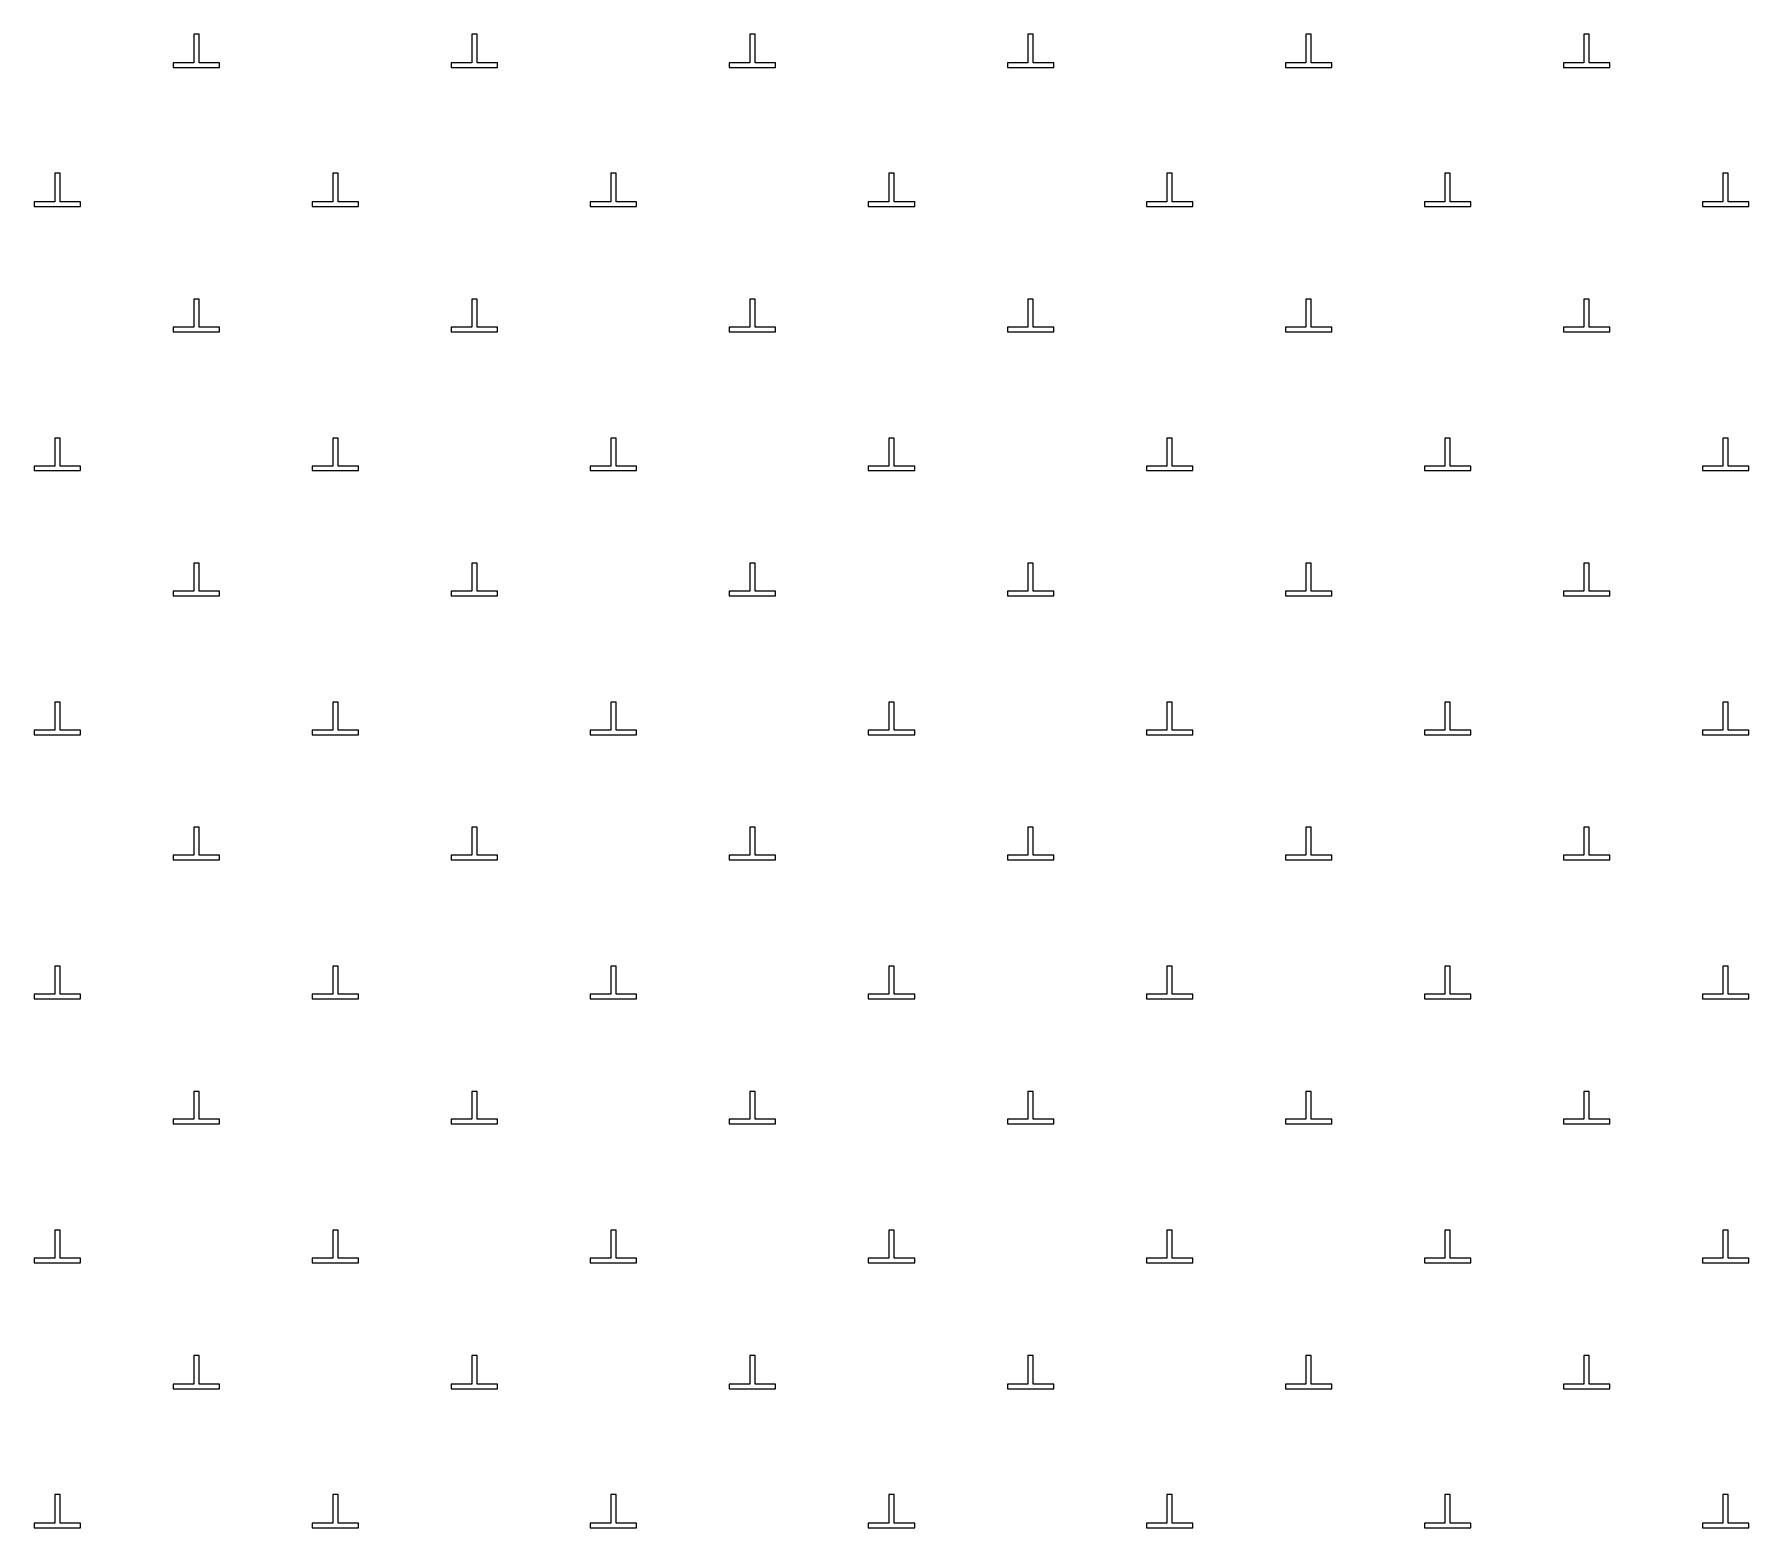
# Model space of a CAD drawing. Extents: x 550890 to 551618, y 1839259 to 1840146.
# Drawn here: x 551436.64 to 551455.14, y 1839885.99 to 1839902.11 of the extents above; entities that cross this region are included whole.
import ezdxf

# ---------------------------------------------------------------- set-up
doc = ezdxf.new("R2010")
doc.units = 0
doc.layers.add('Level 19', color=7, linetype='Continuous')

msp = doc.modelspace()

# ---------------------------------------------------------------- linework, layer by layer
at = {"layer": 'Level 19'}
for p, q in [((551438.42, 1839902.11), (551438.36, 1839902.11)), ((551438.36, 1839902.11), (551438.36, 1839901.8)), ((551438.42, 1839901.8), (551438.42, 1839902.11)), ((551441.42, 1839902.11), (551441.36, 1839902.11)), ((551441.36, 1839902.11), (551441.36, 1839901.8)), ((551441.42, 1839901.8), (551441.42, 1839902.11)), ((551444.42, 1839902.11), (551444.36, 1839902.11)), ((551444.36, 1839902.11), (551444.36, 1839901.8)), ((551444.42, 1839901.8), (551444.42, 1839902.11)), ((551447.42, 1839902.11), (551447.36, 1839902.11)), ((551447.36, 1839902.11), (551447.36, 1839901.8)), ((551447.42, 1839901.8), (551447.42, 1839902.11)), ((551450.42, 1839902.11), (551450.36, 1839902.11)), ((551450.36, 1839902.11), (551450.36, 1839901.8)), ((551450.42, 1839901.8), (551450.42, 1839902.11)), ((551453.42, 1839902.11), (551453.36, 1839902.11)), ((551453.36, 1839902.11), (551453.36, 1839901.8)), ((551453.42, 1839901.8), (551453.42, 1839902.11)), ((551438.36, 1839901.8), (551438.14, 1839901.8)), ((551438.14, 1839901.8), (551438.14, 1839901.75)), ((551438.64, 1839901.8), (551438.42, 1839901.8)), ((551438.64, 1839901.75), (551438.64, 1839901.8)), ((551441.36, 1839901.8), (551441.14, 1839901.8)), ((551441.14, 1839901.8), (551441.14, 1839901.75)), ((551441.64, 1839901.8), (551441.42, 1839901.8)), ((551441.64, 1839901.75), (551441.64, 1839901.8)), ((551444.36, 1839901.8), (551444.14, 1839901.8)), ((551444.14, 1839901.8), (551444.14, 1839901.75)), ((551444.64, 1839901.8), (551444.42, 1839901.8)), ((551444.64, 1839901.75), (551444.64, 1839901.8)), ((551447.36, 1839901.8), (551447.14, 1839901.8)), ((551447.14, 1839901.8), (551447.14, 1839901.75)), ((551447.64, 1839901.8), (551447.42, 1839901.8)), ((551447.64, 1839901.75), (551447.64, 1839901.8)), ((551450.36, 1839901.8), (551450.14, 1839901.8)), ((551450.14, 1839901.8), (551450.14, 1839901.75)), ((551450.64, 1839901.8), (551450.42, 1839901.8)), ((551450.64, 1839901.75), (551450.64, 1839901.8)), ((551453.36, 1839901.8), (551453.14, 1839901.8)), ((551453.14, 1839901.8), (551453.14, 1839901.75)), ((551453.64, 1839901.8), (551453.42, 1839901.8)), ((551453.64, 1839901.75), (551453.64, 1839901.8)), ((551438.14, 1839901.75), (551438.64, 1839901.75)), ((551441.14, 1839901.75), (551441.64, 1839901.75)), ((551444.14, 1839901.75), (551444.64, 1839901.75)), ((551447.14, 1839901.75), (551447.64, 1839901.75)), ((551450.14, 1839901.75), (551450.64, 1839901.75)), ((551453.14, 1839901.75), (551453.64, 1839901.75)), ((551436.92, 1839900.61), (551436.86, 1839900.61)), ((551436.86, 1839900.61), (551436.86, 1839900.3)), ((551436.92, 1839900.3), (551436.92, 1839900.61)), ((551439.92, 1839900.61), (551439.86, 1839900.61)), ((551439.86, 1839900.61), (551439.86, 1839900.3)), ((551439.92, 1839900.3), (551439.92, 1839900.61)), ((551442.92, 1839900.61), (551442.86, 1839900.61)), ((551442.86, 1839900.61), (551442.86, 1839900.3)), ((551442.92, 1839900.3), (551442.92, 1839900.61)), ((551445.92, 1839900.61), (551445.86, 1839900.61)), ((551445.86, 1839900.61), (551445.86, 1839900.3)), ((551445.92, 1839900.3), (551445.92, 1839900.61)), ((551448.92, 1839900.61), (551448.86, 1839900.61)), ((551448.86, 1839900.61), (551448.86, 1839900.3)), ((551448.92, 1839900.3), (551448.92, 1839900.61)), ((551451.92, 1839900.61), (551451.86, 1839900.61)), ((551451.86, 1839900.61), (551451.86, 1839900.3)), ((551451.92, 1839900.3), (551451.92, 1839900.61)), ((551454.92, 1839900.61), (551454.86, 1839900.61)), ((551454.86, 1839900.61), (551454.86, 1839900.3)), ((551454.92, 1839900.3), (551454.92, 1839900.61)), ((551436.86, 1839900.3), (551436.64, 1839900.3)), ((551436.64, 1839900.3), (551436.64, 1839900.25)), ((551437.14, 1839900.3), (551436.92, 1839900.3)), ((551437.14, 1839900.25), (551437.14, 1839900.3)), ((551439.86, 1839900.3), (551439.64, 1839900.3)), ((551439.64, 1839900.3), (551439.64, 1839900.25)), ((551440.14, 1839900.3), (551439.92, 1839900.3)), ((551440.14, 1839900.25), (551440.14, 1839900.3)), ((551442.86, 1839900.3), (551442.64, 1839900.3)), ((551442.64, 1839900.3), (551442.64, 1839900.25)), ((551443.14, 1839900.3), (551442.92, 1839900.3)), ((551443.14, 1839900.25), (551443.14, 1839900.3)), ((551445.86, 1839900.3), (551445.64, 1839900.3)), ((551445.64, 1839900.3), (551445.64, 1839900.25)), ((551446.14, 1839900.3), (551445.92, 1839900.3)), ((551446.14, 1839900.25), (551446.14, 1839900.3)), ((551448.86, 1839900.3), (551448.64, 1839900.3)), ((551448.64, 1839900.3), (551448.64, 1839900.25)), ((551449.14, 1839900.3), (551448.92, 1839900.3)), ((551449.14, 1839900.25), (551449.14, 1839900.3)), ((551451.86, 1839900.3), (551451.64, 1839900.3)), ((551451.64, 1839900.3), (551451.64, 1839900.25)), ((551452.14, 1839900.3), (551451.92, 1839900.3)), ((551452.14, 1839900.25), (551452.14, 1839900.3)), ((551454.86, 1839900.3), (551454.64, 1839900.3)), ((551454.64, 1839900.3), (551454.64, 1839900.25)), ((551455.14, 1839900.3), (551454.92, 1839900.3)), ((551455.14, 1839900.25), (551455.14, 1839900.3)), ((551436.64, 1839900.25), (551437.14, 1839900.25)), ((551439.64, 1839900.25), (551440.14, 1839900.25)), ((551442.64, 1839900.25), (551443.14, 1839900.25)), ((551445.64, 1839900.25), (551446.14, 1839900.25)), ((551448.64, 1839900.25), (551449.14, 1839900.25)), ((551451.64, 1839900.25), (551452.14, 1839900.25)), ((551454.64, 1839900.25), (551455.14, 1839900.25)), ((551438.42, 1839899.25), (551438.36, 1839899.25)), ((551438.36, 1839899.25), (551438.36, 1839898.95)), ((551438.42, 1839898.95), (551438.42, 1839899.25)), ((551441.42, 1839899.25), (551441.36, 1839899.25)), ((551441.36, 1839899.25), (551441.36, 1839898.95)), ((551441.42, 1839898.95), (551441.42, 1839899.25)), ((551444.42, 1839899.25), (551444.36, 1839899.25)), ((551444.36, 1839899.25), (551444.36, 1839898.95)), ((551444.42, 1839898.95), (551444.42, 1839899.25)), ((551447.42, 1839899.25), (551447.36, 1839899.25)), ((551447.36, 1839899.25), (551447.36, 1839898.95)), ((551447.42, 1839898.95), (551447.42, 1839899.25)), ((551450.42, 1839899.25), (551450.36, 1839899.25)), ((551450.36, 1839899.25), (551450.36, 1839898.95)), ((551450.42, 1839898.95), (551450.42, 1839899.25)), ((551453.42, 1839899.25), (551453.36, 1839899.25)), ((551453.36, 1839899.25), (551453.36, 1839898.95)), ((551453.42, 1839898.95), (551453.42, 1839899.25)), ((551438.36, 1839898.95), (551438.14, 1839898.95)), ((551438.14, 1839898.95), (551438.14, 1839898.9)), ((551438.14, 1839898.9), (551438.64, 1839898.9)), ((551438.64, 1839898.95), (551438.42, 1839898.95)), ((551438.64, 1839898.9), (551438.64, 1839898.95)), ((551441.36, 1839898.95), (551441.14, 1839898.95)), ((551441.14, 1839898.95), (551441.14, 1839898.9)), ((551441.14, 1839898.9), (551441.64, 1839898.9)), ((551441.64, 1839898.95), (551441.42, 1839898.95)), ((551441.64, 1839898.9), (551441.64, 1839898.95)), ((551444.36, 1839898.95), (551444.14, 1839898.95)), ((551444.14, 1839898.95), (551444.14, 1839898.9)), ((551444.14, 1839898.9), (551444.64, 1839898.9)), ((551444.64, 1839898.95), (551444.42, 1839898.95)), ((551444.64, 1839898.9), (551444.64, 1839898.95)), ((551447.36, 1839898.95), (551447.14, 1839898.95)), ((551447.14, 1839898.95), (551447.14, 1839898.9)), ((551447.14, 1839898.9), (551447.64, 1839898.9)), ((551447.64, 1839898.95), (551447.42, 1839898.95)), ((551447.64, 1839898.9), (551447.64, 1839898.95)), ((551450.36, 1839898.95), (551450.14, 1839898.95)), ((551450.14, 1839898.95), (551450.14, 1839898.9)), ((551450.14, 1839898.9), (551450.64, 1839898.9)), ((551450.64, 1839898.95), (551450.42, 1839898.95)), ((551450.64, 1839898.9), (551450.64, 1839898.95)), ((551453.36, 1839898.95), (551453.14, 1839898.95)), ((551453.14, 1839898.95), (551453.14, 1839898.9)), ((551453.14, 1839898.9), (551453.64, 1839898.9)), ((551453.64, 1839898.95), (551453.42, 1839898.95)), ((551453.64, 1839898.9), (551453.64, 1839898.95)), ((551436.92, 1839897.75), (551436.86, 1839897.75)), ((551436.86, 1839897.75), (551436.86, 1839897.45)), ((551436.92, 1839897.45), (551436.92, 1839897.75)), ((551439.92, 1839897.75), (551439.86, 1839897.75)), ((551439.86, 1839897.75), (551439.86, 1839897.45)), ((551439.92, 1839897.45), (551439.92, 1839897.75)), ((551442.92, 1839897.75), (551442.86, 1839897.75)), ((551442.86, 1839897.75), (551442.86, 1839897.45)), ((551442.92, 1839897.45), (551442.92, 1839897.75)), ((551445.92, 1839897.75), (551445.86, 1839897.75)), ((551445.86, 1839897.75), (551445.86, 1839897.45)), ((551445.92, 1839897.45), (551445.92, 1839897.75)), ((551448.92, 1839897.75), (551448.86, 1839897.75)), ((551448.86, 1839897.75), (551448.86, 1839897.45)), ((551448.92, 1839897.45), (551448.92, 1839897.75)), ((551451.92, 1839897.75), (551451.86, 1839897.75)), ((551451.86, 1839897.75), (551451.86, 1839897.45)), ((551451.92, 1839897.45), (551451.92, 1839897.75)), ((551454.92, 1839897.75), (551454.86, 1839897.75)), ((551454.86, 1839897.75), (551454.86, 1839897.45)), ((551454.92, 1839897.45), (551454.92, 1839897.75)), ((551436.86, 1839897.45), (551436.64, 1839897.45)), ((551436.64, 1839897.45), (551436.64, 1839897.4)), ((551436.64, 1839897.4), (551437.14, 1839897.4)), ((551437.14, 1839897.45), (551436.92, 1839897.45)), ((551437.14, 1839897.4), (551437.14, 1839897.45)), ((551439.86, 1839897.45), (551439.64, 1839897.45)), ((551439.64, 1839897.45), (551439.64, 1839897.4)), ((551439.64, 1839897.4), (551440.14, 1839897.4)), ((551440.14, 1839897.45), (551439.92, 1839897.45)), ((551440.14, 1839897.4), (551440.14, 1839897.45)), ((551442.86, 1839897.45), (551442.64, 1839897.45)), ((551442.64, 1839897.45), (551442.64, 1839897.4)), ((551442.64, 1839897.4), (551443.14, 1839897.4)), ((551443.14, 1839897.45), (551442.92, 1839897.45)), ((551443.14, 1839897.4), (551443.14, 1839897.45)), ((551445.86, 1839897.45), (551445.64, 1839897.45)), ((551445.64, 1839897.45), (551445.64, 1839897.4)), ((551445.64, 1839897.4), (551446.14, 1839897.4)), ((551446.14, 1839897.45), (551445.92, 1839897.45)), ((551446.14, 1839897.4), (551446.14, 1839897.45)), ((551448.86, 1839897.45), (551448.64, 1839897.45)), ((551448.64, 1839897.45), (551448.64, 1839897.4)), ((551448.64, 1839897.4), (551449.14, 1839897.4)), ((551449.14, 1839897.45), (551448.92, 1839897.45)), ((551449.14, 1839897.4), (551449.14, 1839897.45)), ((551451.86, 1839897.45), (551451.64, 1839897.45)), ((551451.64, 1839897.45), (551451.64, 1839897.4)), ((551451.64, 1839897.4), (551452.14, 1839897.4)), ((551452.14, 1839897.45), (551451.92, 1839897.45)), ((551452.14, 1839897.4), (551452.14, 1839897.45)), ((551454.86, 1839897.45), (551454.64, 1839897.45)), ((551454.64, 1839897.45), (551454.64, 1839897.4)), ((551454.64, 1839897.4), (551455.14, 1839897.4)), ((551455.14, 1839897.45), (551454.92, 1839897.45)), ((551455.14, 1839897.4), (551455.14, 1839897.45)), ((551438.42, 1839896.4), (551438.36, 1839896.4)), ((551438.36, 1839896.4), (551438.36, 1839896.1)), ((551438.42, 1839896.1), (551438.42, 1839896.4)), ((551441.42, 1839896.4), (551441.36, 1839896.4)), ((551441.36, 1839896.4), (551441.36, 1839896.1)), ((551441.42, 1839896.1), (551441.42, 1839896.4)), ((551444.42, 1839896.4), (551444.36, 1839896.4)), ((551444.36, 1839896.4), (551444.36, 1839896.1)), ((551444.42, 1839896.1), (551444.42, 1839896.4)), ((551447.42, 1839896.4), (551447.36, 1839896.4)), ((551447.36, 1839896.4), (551447.36, 1839896.1)), ((551447.42, 1839896.1), (551447.42, 1839896.4)), ((551450.42, 1839896.4), (551450.36, 1839896.4)), ((551450.36, 1839896.4), (551450.36, 1839896.1)), ((551450.42, 1839896.1), (551450.42, 1839896.4)), ((551453.42, 1839896.4), (551453.36, 1839896.4)), ((551453.36, 1839896.4), (551453.36, 1839896.1)), ((551453.42, 1839896.1), (551453.42, 1839896.4)), ((551438.36, 1839896.1), (551438.14, 1839896.1)), ((551438.14, 1839896.1), (551438.14, 1839896.05)), ((551438.14, 1839896.05), (551438.64, 1839896.05)), ((551438.64, 1839896.1), (551438.42, 1839896.1)), ((551438.64, 1839896.05), (551438.64, 1839896.1)), ((551441.36, 1839896.1), (551441.14, 1839896.1)), ((551441.14, 1839896.1), (551441.14, 1839896.05)), ((551441.14, 1839896.05), (551441.64, 1839896.05)), ((551441.64, 1839896.1), (551441.42, 1839896.1)), ((551441.64, 1839896.05), (551441.64, 1839896.1)), ((551444.36, 1839896.1), (551444.14, 1839896.1)), ((551444.14, 1839896.1), (551444.14, 1839896.05)), ((551444.14, 1839896.05), (551444.64, 1839896.05)), ((551444.64, 1839896.1), (551444.42, 1839896.1)), ((551444.64, 1839896.05), (551444.64, 1839896.1)), ((551447.36, 1839896.1), (551447.14, 1839896.1)), ((551447.14, 1839896.1), (551447.14, 1839896.05)), ((551447.14, 1839896.05), (551447.64, 1839896.05)), ((551447.64, 1839896.1), (551447.42, 1839896.1)), ((551447.64, 1839896.05), (551447.64, 1839896.1)), ((551450.36, 1839896.1), (551450.14, 1839896.1)), ((551450.14, 1839896.1), (551450.14, 1839896.05)), ((551450.14, 1839896.05), (551450.64, 1839896.05)), ((551450.64, 1839896.1), (551450.42, 1839896.1)), ((551450.64, 1839896.05), (551450.64, 1839896.1)), ((551453.36, 1839896.1), (551453.14, 1839896.1)), ((551453.14, 1839896.1), (551453.14, 1839896.05)), ((551453.14, 1839896.05), (551453.64, 1839896.05)), ((551453.64, 1839896.1), (551453.42, 1839896.1)), ((551453.64, 1839896.05), (551453.64, 1839896.1)), ((551436.92, 1839894.9), (551436.86, 1839894.9)), ((551436.86, 1839894.9), (551436.86, 1839894.6)), ((551436.92, 1839894.6), (551436.92, 1839894.9)), ((551439.92, 1839894.9), (551439.86, 1839894.9)), ((551439.86, 1839894.9), (551439.86, 1839894.6)), ((551439.92, 1839894.6), (551439.92, 1839894.9)), ((551442.92, 1839894.9), (551442.86, 1839894.9)), ((551442.86, 1839894.9), (551442.86, 1839894.6)), ((551442.92, 1839894.6), (551442.92, 1839894.9)), ((551445.92, 1839894.9), (551445.86, 1839894.9)), ((551445.86, 1839894.9), (551445.86, 1839894.6)), ((551445.92, 1839894.6), (551445.92, 1839894.9)), ((551448.92, 1839894.9), (551448.86, 1839894.9)), ((551448.86, 1839894.9), (551448.86, 1839894.6)), ((551448.92, 1839894.6), (551448.92, 1839894.9)), ((551451.92, 1839894.9), (551451.86, 1839894.9)), ((551451.86, 1839894.9), (551451.86, 1839894.6)), ((551451.92, 1839894.6), (551451.92, 1839894.9)), ((551454.92, 1839894.9), (551454.86, 1839894.9)), ((551454.86, 1839894.9), (551454.86, 1839894.6)), ((551454.92, 1839894.6), (551454.92, 1839894.9)), ((551436.86, 1839894.6), (551436.64, 1839894.6)), ((551436.64, 1839894.6), (551436.64, 1839894.55)), ((551437.14, 1839894.6), (551436.92, 1839894.6)), ((551437.14, 1839894.55), (551437.14, 1839894.6)), ((551439.86, 1839894.6), (551439.64, 1839894.6)), ((551439.64, 1839894.6), (551439.64, 1839894.55)), ((551440.14, 1839894.6), (551439.92, 1839894.6)), ((551440.14, 1839894.55), (551440.14, 1839894.6)), ((551442.86, 1839894.6), (551442.64, 1839894.6)), ((551442.64, 1839894.6), (551442.64, 1839894.55)), ((551443.14, 1839894.6), (551442.92, 1839894.6)), ((551443.14, 1839894.55), (551443.14, 1839894.6)), ((551445.86, 1839894.6), (551445.64, 1839894.6)), ((551445.64, 1839894.6), (551445.64, 1839894.55)), ((551446.14, 1839894.6), (551445.92, 1839894.6)), ((551446.14, 1839894.55), (551446.14, 1839894.6)), ((551448.86, 1839894.6), (551448.64, 1839894.6)), ((551448.64, 1839894.6), (551448.64, 1839894.55)), ((551449.14, 1839894.6), (551448.92, 1839894.6)), ((551449.14, 1839894.55), (551449.14, 1839894.6)), ((551451.86, 1839894.6), (551451.64, 1839894.6)), ((551451.64, 1839894.6), (551451.64, 1839894.55)), ((551452.14, 1839894.6), (551451.92, 1839894.6)), ((551452.14, 1839894.55), (551452.14, 1839894.6)), ((551454.86, 1839894.6), (551454.64, 1839894.6)), ((551454.64, 1839894.6), (551454.64, 1839894.55)), ((551455.14, 1839894.6), (551454.92, 1839894.6)), ((551455.14, 1839894.55), (551455.14, 1839894.6)), ((551436.64, 1839894.55), (551437.14, 1839894.55)), ((551439.64, 1839894.55), (551440.14, 1839894.55)), ((551442.64, 1839894.55), (551443.14, 1839894.55)), ((551445.64, 1839894.55), (551446.14, 1839894.55)), ((551448.64, 1839894.55), (551449.14, 1839894.55)), ((551451.64, 1839894.55), (551452.14, 1839894.55)), ((551454.64, 1839894.55), (551455.14, 1839894.55)), ((551438.42, 1839893.55), (551438.36, 1839893.55)), ((551438.36, 1839893.55), (551438.36, 1839893.25)), ((551438.42, 1839893.25), (551438.42, 1839893.55)), ((551441.42, 1839893.55), (551441.36, 1839893.55)), ((551441.36, 1839893.55), (551441.36, 1839893.25)), ((551441.42, 1839893.25), (551441.42, 1839893.55)), ((551444.42, 1839893.55), (551444.36, 1839893.55)), ((551444.36, 1839893.55), (551444.36, 1839893.25)), ((551444.42, 1839893.25), (551444.42, 1839893.55)), ((551447.42, 1839893.55), (551447.36, 1839893.55)), ((551447.36, 1839893.55), (551447.36, 1839893.25)), ((551447.42, 1839893.25), (551447.42, 1839893.55)), ((551450.42, 1839893.55), (551450.36, 1839893.55)), ((551450.36, 1839893.55), (551450.36, 1839893.25)), ((551450.42, 1839893.25), (551450.42, 1839893.55)), ((551453.42, 1839893.55), (551453.36, 1839893.55)), ((551453.36, 1839893.55), (551453.36, 1839893.25)), ((551453.42, 1839893.25), (551453.42, 1839893.55)), ((551438.36, 1839893.25), (551438.14, 1839893.25)), ((551438.14, 1839893.25), (551438.14, 1839893.2)), ((551438.14, 1839893.2), (551438.64, 1839893.2)), ((551438.64, 1839893.25), (551438.42, 1839893.25)), ((551438.64, 1839893.2), (551438.64, 1839893.25)), ((551441.36, 1839893.25), (551441.14, 1839893.25)), ((551441.14, 1839893.25), (551441.14, 1839893.2)), ((551441.14, 1839893.2), (551441.64, 1839893.2)), ((551441.64, 1839893.25), (551441.42, 1839893.25)), ((551441.64, 1839893.2), (551441.64, 1839893.25)), ((551444.36, 1839893.25), (551444.14, 1839893.25)), ((551444.14, 1839893.25), (551444.14, 1839893.2)), ((551444.14, 1839893.2), (551444.64, 1839893.2)), ((551444.64, 1839893.25), (551444.42, 1839893.25)), ((551444.64, 1839893.2), (551444.64, 1839893.25)), ((551447.36, 1839893.25), (551447.14, 1839893.25)), ((551447.14, 1839893.25), (551447.14, 1839893.2)), ((551447.14, 1839893.2), (551447.64, 1839893.2)), ((551447.64, 1839893.25), (551447.42, 1839893.25)), ((551447.64, 1839893.2), (551447.64, 1839893.25)), ((551450.36, 1839893.25), (551450.14, 1839893.25)), ((551450.14, 1839893.25), (551450.14, 1839893.2)), ((551450.14, 1839893.2), (551450.64, 1839893.2)), ((551450.64, 1839893.25), (551450.42, 1839893.25)), ((551450.64, 1839893.2), (551450.64, 1839893.25)), ((551453.36, 1839893.25), (551453.14, 1839893.25)), ((551453.14, 1839893.25), (551453.14, 1839893.2)), ((551453.14, 1839893.2), (551453.64, 1839893.2)), ((551453.64, 1839893.25), (551453.42, 1839893.25)), ((551453.64, 1839893.2), (551453.64, 1839893.25)), ((551436.92, 1839892.05), (551436.86, 1839892.05)), ((551436.86, 1839892.05), (551436.86, 1839891.75)), ((551436.92, 1839891.75), (551436.92, 1839892.05)), ((551439.92, 1839892.05), (551439.86, 1839892.05)), ((551439.86, 1839892.05), (551439.86, 1839891.75)), ((551439.92, 1839891.75), (551439.92, 1839892.05)), ((551442.92, 1839892.05), (551442.86, 1839892.05)), ((551442.86, 1839892.05), (551442.86, 1839891.75)), ((551442.92, 1839891.75), (551442.92, 1839892.05)), ((551445.92, 1839892.05), (551445.86, 1839892.05)), ((551445.86, 1839892.05), (551445.86, 1839891.75)), ((551445.92, 1839891.75), (551445.92, 1839892.05)), ((551448.92, 1839892.05), (551448.86, 1839892.05)), ((551448.86, 1839892.05), (551448.86, 1839891.75)), ((551448.92, 1839891.75), (551448.92, 1839892.05)), ((551451.92, 1839892.05), (551451.86, 1839892.05)), ((551451.86, 1839892.05), (551451.86, 1839891.75)), ((551451.92, 1839891.75), (551451.92, 1839892.05)), ((551454.92, 1839892.05), (551454.86, 1839892.05)), ((551454.86, 1839892.05), (551454.86, 1839891.75)), ((551454.92, 1839891.75), (551454.92, 1839892.05)), ((551436.86, 1839891.75), (551436.64, 1839891.75)), ((551436.64, 1839891.75), (551436.64, 1839891.7)), ((551436.64, 1839891.7), (551437.14, 1839891.7)), ((551437.14, 1839891.75), (551436.92, 1839891.75)), ((551437.14, 1839891.7), (551437.14, 1839891.75)), ((551439.86, 1839891.75), (551439.64, 1839891.75)), ((551439.64, 1839891.75), (551439.64, 1839891.7)), ((551439.64, 1839891.7), (551440.14, 1839891.7)), ((551440.14, 1839891.75), (551439.92, 1839891.75)), ((551440.14, 1839891.7), (551440.14, 1839891.75)), ((551442.86, 1839891.75), (551442.64, 1839891.75)), ((551442.64, 1839891.75), (551442.64, 1839891.7)), ((551442.64, 1839891.7), (551443.14, 1839891.7)), ((551443.14, 1839891.75), (551442.92, 1839891.75)), ((551443.14, 1839891.7), (551443.14, 1839891.75)), ((551445.86, 1839891.75), (551445.64, 1839891.75)), ((551445.64, 1839891.75), (551445.64, 1839891.7)), ((551445.64, 1839891.7), (551446.14, 1839891.7)), ((551446.14, 1839891.75), (551445.92, 1839891.75)), ((551446.14, 1839891.7), (551446.14, 1839891.75)), ((551448.86, 1839891.75), (551448.64, 1839891.75)), ((551448.64, 1839891.75), (551448.64, 1839891.7)), ((551448.64, 1839891.7), (551449.14, 1839891.7)), ((551449.14, 1839891.75), (551448.92, 1839891.75)), ((551449.14, 1839891.7), (551449.14, 1839891.75)), ((551451.86, 1839891.75), (551451.64, 1839891.75)), ((551451.64, 1839891.75), (551451.64, 1839891.7)), ((551451.64, 1839891.7), (551452.14, 1839891.7)), ((551452.14, 1839891.75), (551451.92, 1839891.75)), ((551452.14, 1839891.7), (551452.14, 1839891.75)), ((551454.86, 1839891.75), (551454.64, 1839891.75)), ((551454.64, 1839891.75), (551454.64, 1839891.7)), ((551454.64, 1839891.7), (551455.14, 1839891.7)), ((551455.14, 1839891.75), (551454.92, 1839891.75)), ((551455.14, 1839891.7), (551455.14, 1839891.75)), ((551438.42, 1839890.7), (551438.36, 1839890.7)), ((551438.36, 1839890.7), (551438.36, 1839890.4)), ((551438.42, 1839890.4), (551438.42, 1839890.7)), ((551441.42, 1839890.7), (551441.36, 1839890.7)), ((551441.36, 1839890.7), (551441.36, 1839890.4)), ((551441.42, 1839890.4), (551441.42, 1839890.7)), ((551444.42, 1839890.7), (551444.36, 1839890.7)), ((551444.36, 1839890.7), (551444.36, 1839890.4)), ((551444.42, 1839890.4), (551444.42, 1839890.7)), ((551447.42, 1839890.7), (551447.36, 1839890.7)), ((551447.36, 1839890.7), (551447.36, 1839890.4)), ((551447.42, 1839890.4), (551447.42, 1839890.7)), ((551450.42, 1839890.7), (551450.36, 1839890.7)), ((551450.36, 1839890.7), (551450.36, 1839890.4)), ((551450.42, 1839890.4), (551450.42, 1839890.7)), ((551453.42, 1839890.7), (551453.36, 1839890.7)), ((551453.36, 1839890.7), (551453.36, 1839890.4)), ((551453.42, 1839890.4), (551453.42, 1839890.7)), ((551438.36, 1839890.4), (551438.14, 1839890.4)), ((551438.14, 1839890.4), (551438.14, 1839890.35)), ((551438.14, 1839890.35), (551438.64, 1839890.35)), ((551438.64, 1839890.4), (551438.42, 1839890.4)), ((551438.64, 1839890.35), (551438.64, 1839890.4)), ((551441.36, 1839890.4), (551441.14, 1839890.4)), ((551441.14, 1839890.4), (551441.14, 1839890.35)), ((551441.14, 1839890.35), (551441.64, 1839890.35)), ((551441.64, 1839890.4), (551441.42, 1839890.4)), ((551441.64, 1839890.35), (551441.64, 1839890.4)), ((551444.36, 1839890.4), (551444.14, 1839890.4)), ((551444.14, 1839890.4), (551444.14, 1839890.35)), ((551444.14, 1839890.35), (551444.64, 1839890.35)), ((551444.64, 1839890.4), (551444.42, 1839890.4)), ((551444.64, 1839890.35), (551444.64, 1839890.4)), ((551447.36, 1839890.4), (551447.14, 1839890.4)), ((551447.14, 1839890.4), (551447.14, 1839890.35)), ((551447.14, 1839890.35), (551447.64, 1839890.35)), ((551447.64, 1839890.4), (551447.42, 1839890.4)), ((551447.64, 1839890.35), (551447.64, 1839890.4)), ((551450.36, 1839890.4), (551450.14, 1839890.4)), ((551450.14, 1839890.4), (551450.14, 1839890.35)), ((551450.14, 1839890.35), (551450.64, 1839890.35)), ((551450.64, 1839890.4), (551450.42, 1839890.4)), ((551450.64, 1839890.35), (551450.64, 1839890.4)), ((551453.36, 1839890.4), (551453.14, 1839890.4)), ((551453.14, 1839890.4), (551453.14, 1839890.35)), ((551453.14, 1839890.35), (551453.64, 1839890.35)), ((551453.64, 1839890.4), (551453.42, 1839890.4)), ((551453.64, 1839890.35), (551453.64, 1839890.4)), ((551436.92, 1839889.2), (551436.86, 1839889.2)), ((551436.86, 1839889.2), (551436.86, 1839888.9)), ((551436.92, 1839888.9), (551436.92, 1839889.2)), ((551439.92, 1839889.2), (551439.86, 1839889.2)), ((551439.86, 1839889.2), (551439.86, 1839888.9)), ((551439.92, 1839888.9), (551439.92, 1839889.2)), ((551442.92, 1839889.2), (551442.86, 1839889.2)), ((551442.86, 1839889.2), (551442.86, 1839888.9)), ((551442.92, 1839888.9), (551442.92, 1839889.2)), ((551445.92, 1839889.2), (551445.86, 1839889.2)), ((551445.86, 1839889.2), (551445.86, 1839888.9)), ((551445.92, 1839888.9), (551445.92, 1839889.2)), ((551448.92, 1839889.2), (551448.86, 1839889.2)), ((551448.86, 1839889.2), (551448.86, 1839888.9)), ((551448.92, 1839888.9), (551448.92, 1839889.2)), ((551451.92, 1839889.2), (551451.86, 1839889.2)), ((551451.86, 1839889.2), (551451.86, 1839888.9)), ((551451.92, 1839888.9), (551451.92, 1839889.2)), ((551454.92, 1839889.2), (551454.86, 1839889.2)), ((551454.86, 1839889.2), (551454.86, 1839888.9)), ((551454.92, 1839888.9), (551454.92, 1839889.2)), ((551436.86, 1839888.9), (551436.64, 1839888.9)), ((551436.64, 1839888.9), (551436.64, 1839888.85)), ((551436.64, 1839888.85), (551437.14, 1839888.85)), ((551437.14, 1839888.9), (551436.92, 1839888.9)), ((551437.14, 1839888.85), (551437.14, 1839888.9)), ((551439.86, 1839888.9), (551439.64, 1839888.9)), ((551439.64, 1839888.9), (551439.64, 1839888.85)), ((551439.64, 1839888.85), (551440.14, 1839888.85)), ((551440.14, 1839888.9), (551439.92, 1839888.9)), ((551440.14, 1839888.85), (551440.14, 1839888.9)), ((551442.86, 1839888.9), (551442.64, 1839888.9)), ((551442.64, 1839888.9), (551442.64, 1839888.85)), ((551442.64, 1839888.85), (551443.14, 1839888.85)), ((551443.14, 1839888.9), (551442.92, 1839888.9)), ((551443.14, 1839888.85), (551443.14, 1839888.9)), ((551445.86, 1839888.9), (551445.64, 1839888.9)), ((551445.64, 1839888.9), (551445.64, 1839888.85)), ((551445.64, 1839888.85), (551446.14, 1839888.85)), ((551446.14, 1839888.9), (551445.92, 1839888.9)), ((551446.14, 1839888.85), (551446.14, 1839888.9)), ((551448.86, 1839888.9), (551448.64, 1839888.9)), ((551448.64, 1839888.9), (551448.64, 1839888.85)), ((551448.64, 1839888.85), (551449.14, 1839888.85)), ((551449.14, 1839888.9), (551448.92, 1839888.9)), ((551449.14, 1839888.85), (551449.14, 1839888.9)), ((551451.86, 1839888.9), (551451.64, 1839888.9)), ((551451.64, 1839888.9), (551451.64, 1839888.85)), ((551451.64, 1839888.85), (551452.14, 1839888.85)), ((551452.14, 1839888.9), (551451.92, 1839888.9)), ((551452.14, 1839888.85), (551452.14, 1839888.9)), ((551454.86, 1839888.9), (551454.64, 1839888.9)), ((551454.64, 1839888.9), (551454.64, 1839888.85)), ((551454.64, 1839888.85), (551455.14, 1839888.85)), ((551455.14, 1839888.9), (551454.92, 1839888.9)), ((551455.14, 1839888.85), (551455.14, 1839888.9)), ((551438.42, 1839887.85), (551438.36, 1839887.85)), ((551438.36, 1839887.85), (551438.36, 1839887.54)), ((551438.42, 1839887.54), (551438.42, 1839887.85)), ((551441.42, 1839887.85), (551441.36, 1839887.85)), ((551441.36, 1839887.85), (551441.36, 1839887.54)), ((551441.42, 1839887.54), (551441.42, 1839887.85)), ((551444.42, 1839887.85), (551444.36, 1839887.85)), ((551444.36, 1839887.85), (551444.36, 1839887.54)), ((551444.42, 1839887.54), (551444.42, 1839887.85)), ((551447.42, 1839887.85), (551447.36, 1839887.85)), ((551447.36, 1839887.85), (551447.36, 1839887.54)), ((551447.42, 1839887.54), (551447.42, 1839887.85)), ((551450.42, 1839887.85), (551450.36, 1839887.85)), ((551450.36, 1839887.85), (551450.36, 1839887.54)), ((551450.42, 1839887.54), (551450.42, 1839887.85)), ((551453.42, 1839887.85), (551453.36, 1839887.85)), ((551453.36, 1839887.85), (551453.36, 1839887.54)), ((551453.42, 1839887.54), (551453.42, 1839887.85)), ((551438.36, 1839887.54), (551438.14, 1839887.54)), ((551438.14, 1839887.54), (551438.14, 1839887.49)), ((551438.64, 1839887.54), (551438.42, 1839887.54)), ((551438.64, 1839887.49), (551438.64, 1839887.54)), ((551441.36, 1839887.54), (551441.14, 1839887.54)), ((551441.14, 1839887.54), (551441.14, 1839887.49)), ((551441.64, 1839887.54), (551441.42, 1839887.54)), ((551441.64, 1839887.49), (551441.64, 1839887.54)), ((551444.36, 1839887.54), (551444.14, 1839887.54)), ((551444.14, 1839887.54), (551444.14, 1839887.49)), ((551444.64, 1839887.54), (551444.42, 1839887.54)), ((551444.64, 1839887.49), (551444.64, 1839887.54)), ((551447.36, 1839887.54), (551447.14, 1839887.54)), ((551447.14, 1839887.54), (551447.14, 1839887.49)), ((551447.64, 1839887.54), (551447.42, 1839887.54)), ((551447.64, 1839887.49), (551447.64, 1839887.54)), ((551450.36, 1839887.54), (551450.14, 1839887.54)), ((551450.14, 1839887.54), (551450.14, 1839887.49)), ((551450.64, 1839887.54), (551450.42, 1839887.54)), ((551450.64, 1839887.49), (551450.64, 1839887.54)), ((551453.36, 1839887.54), (551453.14, 1839887.54)), ((551453.14, 1839887.54), (551453.14, 1839887.49)), ((551453.64, 1839887.54), (551453.42, 1839887.54)), ((551453.64, 1839887.49), (551453.64, 1839887.54)), ((551438.14, 1839887.49), (551438.64, 1839887.49)), ((551441.14, 1839887.49), (551441.64, 1839887.49)), ((551444.14, 1839887.49), (551444.64, 1839887.49)), ((551447.14, 1839887.49), (551447.64, 1839887.49)), ((551450.14, 1839887.49), (551450.64, 1839887.49)), ((551453.14, 1839887.49), (551453.64, 1839887.49)), ((551436.92, 1839886.35), (551436.86, 1839886.35)), ((551436.86, 1839886.35), (551436.86, 1839886.04)), ((551436.92, 1839886.04), (551436.92, 1839886.35)), ((551439.92, 1839886.35), (551439.86, 1839886.35)), ((551439.86, 1839886.35), (551439.86, 1839886.04)), ((551439.92, 1839886.04), (551439.92, 1839886.35)), ((551442.92, 1839886.35), (551442.86, 1839886.35)), ((551442.86, 1839886.35), (551442.86, 1839886.04)), ((551442.92, 1839886.04), (551442.92, 1839886.35)), ((551445.92, 1839886.35), (551445.86, 1839886.35)), ((551445.86, 1839886.35), (551445.86, 1839886.04)), ((551445.92, 1839886.04), (551445.92, 1839886.35)), ((551448.92, 1839886.35), (551448.86, 1839886.35)), ((551448.86, 1839886.35), (551448.86, 1839886.04)), ((551448.92, 1839886.04), (551448.92, 1839886.35)), ((551451.92, 1839886.35), (551451.86, 1839886.35)), ((551451.86, 1839886.35), (551451.86, 1839886.04)), ((551451.92, 1839886.04), (551451.92, 1839886.35)), ((551454.92, 1839886.35), (551454.86, 1839886.35)), ((551454.86, 1839886.35), (551454.86, 1839886.04)), ((551454.92, 1839886.04), (551454.92, 1839886.35)), ((551436.86, 1839886.04), (551436.64, 1839886.04)), ((551436.64, 1839886.04), (551436.64, 1839885.99)), ((551436.64, 1839885.99), (551437.14, 1839885.99)), ((551437.14, 1839886.04), (551436.92, 1839886.04)), ((551437.14, 1839885.99), (551437.14, 1839886.04)), ((551439.86, 1839886.04), (551439.64, 1839886.04)), ((551439.64, 1839886.04), (551439.64, 1839885.99)), ((551439.64, 1839885.99), (551440.14, 1839885.99)), ((551440.14, 1839886.04), (551439.92, 1839886.04)), ((551440.14, 1839885.99), (551440.14, 1839886.04)), ((551442.86, 1839886.04), (551442.64, 1839886.04)), ((551442.64, 1839886.04), (551442.64, 1839885.99)), ((551442.64, 1839885.99), (551443.14, 1839885.99)), ((551443.14, 1839886.04), (551442.92, 1839886.04)), ((551443.14, 1839885.99), (551443.14, 1839886.04)), ((551445.86, 1839886.04), (551445.64, 1839886.04)), ((551445.64, 1839886.04), (551445.64, 1839885.99)), ((551445.64, 1839885.99), (551446.14, 1839885.99)), ((551446.14, 1839886.04), (551445.92, 1839886.04)), ((551446.14, 1839885.99), (551446.14, 1839886.04)), ((551448.86, 1839886.04), (551448.64, 1839886.04)), ((551448.64, 1839886.04), (551448.64, 1839885.99)), ((551448.64, 1839885.99), (551449.14, 1839885.99)), ((551449.14, 1839886.04), (551448.92, 1839886.04)), ((551449.14, 1839885.99), (551449.14, 1839886.04)), ((551451.86, 1839886.04), (551451.64, 1839886.04)), ((551451.64, 1839886.04), (551451.64, 1839885.99)), ((551451.64, 1839885.99), (551452.14, 1839885.99)), ((551452.14, 1839886.04), (551451.92, 1839886.04)), ((551452.14, 1839885.99), (551452.14, 1839886.04)), ((551454.86, 1839886.04), (551454.64, 1839886.04)), ((551454.64, 1839886.04), (551454.64, 1839885.99)), ((551454.64, 1839885.99), (551455.14, 1839885.99)), ((551455.14, 1839886.04), (551454.92, 1839886.04)), ((551455.14, 1839885.99), (551455.14, 1839886.04))]:
    msp.add_line(p, q, dxfattribs=at)

doc.saveas('drawing.dxf')
